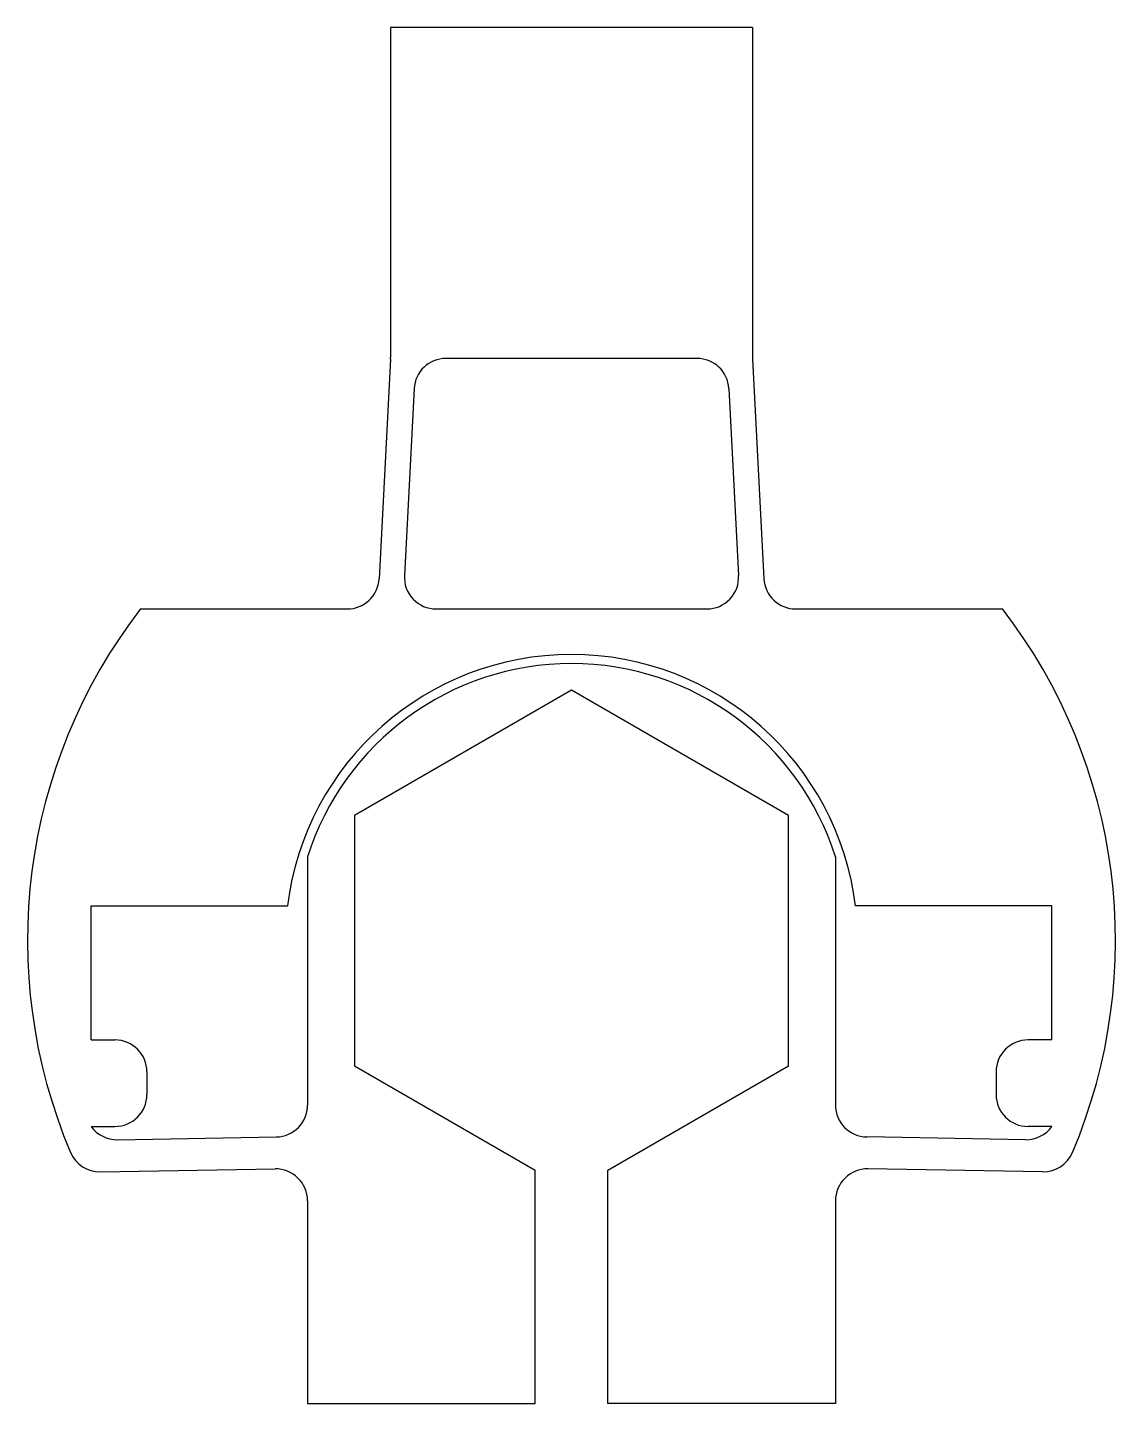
# Model space of a CAD drawing. Header units: inches. Extents: x -0.94 to 0.94, y -0.8 to 1.58.
import ezdxf

# ---------------------------------------------------------------- set-up
doc = ezdxf.new("R2010")
doc.units = ezdxf.units.IN
doc.header["$MEASUREMENT"] = 0

msp = doc.modelspace()

# ---------------------------------------------------------------- linework, layer by layer
at = {"color": 7, "linetype": 'Continuous', "lineweight": 25}
for p, q in [((-0.3125, 1.5781), (-0.3125, 1.0077)), ((0.3125, 1.5781), (-0.3125, 1.5781)), ((0.3125, 1.5781), (0.3125, 1.0077)), ((-0.3126, 1.0048), (-0.3325, 0.6254)), ((0.2169, 1.0062), (-0.2169, 1.0062)), ((0.3126, 1.0048), (0.3325, 0.6254)), ((-0.2719, 0.954), (-0.2888, 0.6311)), ((0.2719, 0.954), (0.2888, 0.6311)), ((-0.3875, 0.5731), (-0.7451, 0.5731)), ((0.2338, 0.5731), (-0.2338, 0.5731)), ((0.7451, 0.5731), (0.3875, 0.5731)), ((0, 0.433), (-0.375, 0.2165)), ((0.375, 0.2165), (0, 0.433)), ((-0.375, 0.2165), (-0.375, -0.2165)), ((0.375, -0.2165), (0.375, 0.2165)), ((-0.4562, 0.1449), (-0.4562, -0.2842)), ((0.4562, 0.1449), (0.4562, -0.2842)), ((-0.8302, 0.06), (-0.4907, 0.06)), ((-0.8302, -0.1717), (-0.8302, 0.06)), ((0.8302, 0.06), (0.4907, 0.06)), ((0.8302, -0.1717), (0.8302, 0.06)), ((-0.8302, -0.1717), (-0.7889, -0.1717)), ((0.8302, -0.1717), (0.7889, -0.1717)), ((-0.7338, -0.2268), (-0.7338, -0.2661)), ((-0.375, -0.2165), (-0.0625, -0.3969)), ((0.0625, -0.3969), (0.375, -0.2165)), ((0.7338, -0.2268), (0.7338, -0.2661)), ((-0.8302, -0.3213), (-0.7889, -0.3213)), ((0.8302, -0.3213), (0.7889, -0.3213)), ((-0.7846, -0.3441), (-0.5104, -0.3393)), ((0.7846, -0.3441), (0.5104, -0.3393)), ((-0.8141, -0.3997), (-0.5123, -0.3945)), ((-0.0625, -0.8), (-0.0625, -0.3969)), ((0.0625, -0.8), (0.0625, -0.3969)), ((0.8141, -0.3997), (0.5123, -0.3945)), ((-0.4562, -0.4496), (-0.4562, -0.8)), ((0.4562, -0.4496), (0.4562, -0.8)), ((-0.4562, -0.8), (-0.0625, -0.8)), ((0.4562, -0.8), (0.0625, -0.8))]:
    msp.add_line(p, q, dxfattribs=at)
for centre, radius, start, end in [((-0.3676, 1.0077), 0.0551, 357, 0), ((-0.2169, 0.9511), 0.0551, 90, 177), ((0.2169, 0.9511), 0.0551, 3, 90), ((0.3676, 1.0077), 0.0551, 180, 183), ((-0.3875, 0.6283), 0.0551, 270, 357), ((-0.2338, 0.6283), 0.0551, 177, 270), ((0.2338, 0.6283), 0.0551, 270, 3), ((0.3875, 0.6283), 0.0551, 183, 270), ((0, 0), 0.94, 142.4303, 202.9197), ((0, 0), 0.94, 337.0803, 37.5697), ((0, 0), 0.4944, 6.9705, 173.0295), ((0, 0), 0.4787, 17.619, 162.381), ((-0.7889, -0.2268), 0.0551, 0, 90), ((0.7889, -0.2268), 0.0551, 90, 180), ((-0.7889, -0.2661), 0.0551, 270, 0), ((-0.5113, -0.2842), 0.0551, 271, 0), ((0.5113, -0.2842), 0.0551, 180, 269), ((0.7889, -0.2661), 0.0551, 180, 270), ((-0.7855, -0.289), 0.0551, 215.8545, 271), ((0.7855, -0.289), 0.0551, 269, 324.1455), ((-0.815, -0.3446), 0.0551, 202.9197, 271), ((0.815, -0.3446), 0.0551, 269, 337.0803), ((-0.5113, -0.4496), 0.0551, 0, 91), ((0.5113, -0.4496), 0.0551, 89, 180)]:
    msp.add_arc(centre, radius, start, end, dxfattribs=at)

doc.saveas('drawing.dxf')
